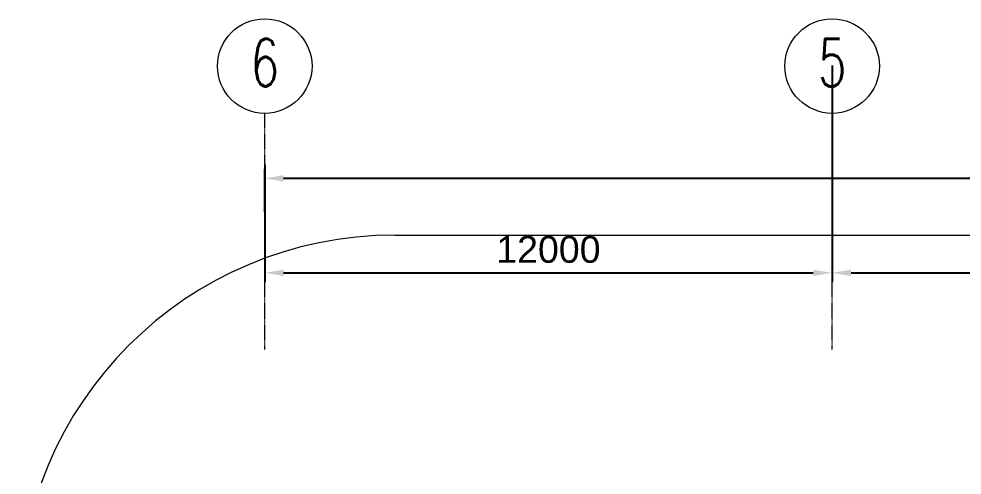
# Model space of a CAD drawing. Header units: millimetres. Extents: x 12827 to 178996, y -27589 to 73652.
# Drawn here: x 35139 to 55089, y 54346 to 64003 of the extents above; entities that cross this region are included whole.
import ezdxf

# ---------------------------------------------------------------- set-up
doc = ezdxf.new("R2010")
doc.units = ezdxf.units.MM
doc.linetypes.add('Grid Line__1_200_', pattern=[10.5, 6, -1.5, 1.5, -1.5])
for name, color, linetype, lineweight in [('A-ANNO-DIMS', 211, 'Continuous', 5), ('A-ANNO-NOTE', 131, 'Continuous', 25), ('A-FLOR', 192, 'Continuous', 9), ('S-GRID', 1, 'Continuous', 5), ('S-GRID-IDEN', 1, 'Continuous', 25)]:
    doc.layers.add(name, color=color, linetype=linetype, lineweight=lineweight)
doc.styles.add('RomanS', font='romans__.ttf', dxfattribs={"width": 0.7, "height": 1003.164557})
doc.styles.add('Swis721 BT_3', font='swiss.ttf', dxfattribs={"height": 567.642527})
doc.dimstyles.new('DLN_3mm', dxfattribs={"dimscale": 304.8, "dimtxt": 600, "dimasz": 1.312336, "dimexe": 0.656168, "dimexo": 0.0625, "dimgap": 0.656168, "dimtad": 1, "dimdec": 0, "dimzin": 0, "dimdsep": 46, "dimtxsty": 'Swis721 BT_3', "dimsah": 1, "dimcen": 0.09, "dimadec": 0, "dimazin": 0, "dimtfac": 1, "dimtdec": 4, "dimtix": 1, "dimtmove": 0, "dimatfit": 3, "dimfxl": 0.656168, "dimfxlon": 1, "dimtvp": 1, "dimtolj": 1, "dimtzin": 0, "dimarcsym": 2})

# ---------------------------------------------------------------- blocks, each defined once
blk = doc.blocks.new('Grid - Bubble - 10mm-1724413-Copy of 1_F')
at = {"layer": 'A-ANNO-NOTE', "lineweight": 5}
blk.add_circle((0, 0), 5, dxfattribs=at)
blk = doc.blocks.new('DIMBLOCK9-Copy of 1_F')
at = {"layer": 'A-ANNO-DIMS', "color": 0, "lineweight": -2, "transparency": 16777216}
for p, q in [((52339, 63019), (52339, 58428)), ((40339, 60924), (40339, 58428)), ((40739, 58628), (51939, 58628))]:
    blk.add_line(p, q, dxfattribs=at)
at = {"layer": 'A-ANNO-DIMS', "color": 0, "transparency": 16777216}
for points in [[(40739, 58695), (40739, 58561), (40339, 58628)], [(51939, 58695), (51939, 58561), (52339, 58628)]]:
    blk.add_solid(points, dxfattribs=at)
at = {"layer": 'Defpoints', "color": 0, "transparency": 16777216}
for p in [(52339, 63038), (40339, 60943), (52339, 58628)]:
    blk.add_point(p, dxfattribs=at)
at = {"layer": 'A-ANNO-DIMS', "color": 0, "transparency": 16777216, "insert": (46339, 59120), "char_height": 567.6, "width": 2628.57, "attachment_point": 5, "style": 'Swis721 BT_3'}
blk.add_mtext('\\A1;12000', dxfattribs=at)
blk = doc.blocks.new('DIMBLOCK10-Copy of 1_F')
at = {"layer": 'A-ANNO-DIMS', "color": 0, "lineweight": -2, "transparency": 16777216}
for p, q in [((52339, 63019), (52339, 58428)), ((63589, 61072), (63589, 58428)), ((52739, 58628), (63189, 58628))]:
    blk.add_line(p, q, dxfattribs=at)
at = {"layer": 'A-ANNO-DIMS', "color": 0, "transparency": 16777216}
for points in [[(52739, 58695), (52739, 58561), (52339, 58628)], [(63189, 58695), (63189, 58561), (63589, 58628)]]:
    blk.add_solid(points, dxfattribs=at)
at = {"layer": 'Defpoints', "color": 0, "transparency": 16777216}
for p in [(52339, 63038), (63589, 61091), (63589, 58628)]:
    blk.add_point(p, dxfattribs=at)
at = {"layer": 'A-ANNO-DIMS', "color": 0, "transparency": 16777216, "insert": (57964, 59120), "char_height": 567.6, "width": 2628.57, "attachment_point": 5, "style": 'Swis721 BT_3'}
blk.add_mtext('\\A1;11250', dxfattribs=at)
blk = doc.blocks.new('DIMBLOCK14-Copy of 1_F')
at = {"layer": 'A-ANNO-DIMS', "color": 0, "lineweight": -2, "transparency": 16777216}
for p, q in [((88339, 61871), (88339, 60428)), ((40339, 59922), (40339, 60828)), ((40739, 60628), (87939, 60628))]:
    blk.add_line(p, q, dxfattribs=at)
at = {"layer": 'A-ANNO-DIMS', "color": 0, "transparency": 16777216}
for points in [[(40739, 60695), (40739, 60561), (40339, 60628)], [(87939, 60695), (87939, 60561), (88339, 60628)]]:
    blk.add_solid(points, dxfattribs=at)
at = {"layer": 'Defpoints', "color": 0, "transparency": 16777216}
for p in [(88339, 61890), (88339, 60628), (40339, 59903)]:
    blk.add_point(p, dxfattribs=at)
at = {"layer": 'A-ANNO-DIMS', "color": 0, "transparency": 16777216, "insert": (64339, 61120), "char_height": 567.6, "width": 2628.57, "attachment_point": 5, "style": 'Swis721 BT_3'}
blk.add_mtext('\\A1;48000', dxfattribs=at)

msp = doc.modelspace()

# ---------------------------------------------------------------- linework, layer by layer
at = {"layer": 'A-FLOR'}
msp.add_line((43089.37467, 59425.26446), (86876.24724, 59425.26446), dxfattribs=at)
msp.add_arc((43089.37451, 51475.26446), 7950, 89.999998791, 179.999546945, dxfattribs=at)
at = {"layer": 'S-GRID', "linetype": 'Grid Line__1_200_'}
for p, q in [((40339.29296, 57003.12998), (40339.29296, 62003.12998)), ((52339.29296, 57003.12998), (52339.29296, 62003.12998))]:
    msp.add_line(p, q, dxfattribs=at)

# ---------------------------------------------------------------- block references
at = {"layer": 'S-GRID-IDEN', "lineweight": 5, "xscale": 199.9999999999999, "yscale": 199.9999999999999, "zscale": 199.9999999999999}
for p in [(40339.29296, 63003.12998), (52339.29296, 63003.12998)]:
    msp.add_blockref('Grid - Bubble - 10mm-1724413-Copy of 1_F', p, dxfattribs=at)

# ---------------------------------------------------------------- texts
at = {"layer": 'S-GRID-IDEN', "lineweight": 5, "char_height": 1003.164557, "width": 792, "attachment_point": 2, "line_spacing_factor": 0.964689, "style": 'RomanS'}
for s, insert in [('\\fRomanS|b0|i0|c134|p2|;\\W.7;6', (40341.97851, 63578.03111)), ('\\fRomanS|b0|i0|c134|p2|;\\W.7;5', (52341.97851, 63578.03111))]:
    msp.add_mtext(s, dxfattribs=dict(at, insert=insert))

# ---------------------------------------------------------------- dimensions: what is measured, and where the dimension line sits
at = {"layer": 'A-ANNO-DIMS'}
for base, p1, p2, override, picture, middle in [((52339.29296, 58627.92041), (40339.29296, 60943.08814), (52339.29296, 63038.0528), {"dimpost": '<>', "dimfxl": 12181.497321}, 'DIMBLOCK9-Copy of 1_F', (46339.29296, 59119.64165)), ((63589.29296, 58627.92041), (52339.29296, 63038.0528), (63589.29296, 61090.77957), {"dimpost": '<>', "dimfxl": 11417.283961}, 'DIMBLOCK10-Copy of 1_F', (57964.29296, 59119.64165)), ((88339.29296, 60627.92041), (40339.29296, 59902.54201), (88339.29296, 61890.24891), {"dimpost": '<>', "dimfxl": 48041.138403}, 'DIMBLOCK14-Copy of 1_F', (64339.29296, 61119.64165))]:
    dim = msp.add_linear_dim(base=base, p1=p1, p2=p2, dimstyle='DLN_3mm', override=override, dxfattribs=at)
    dim.commit()
    dim.dimension.update_dxf_attribs({"geometry": picture, "text_midpoint": middle})

doc.saveas('drawing.dxf')
